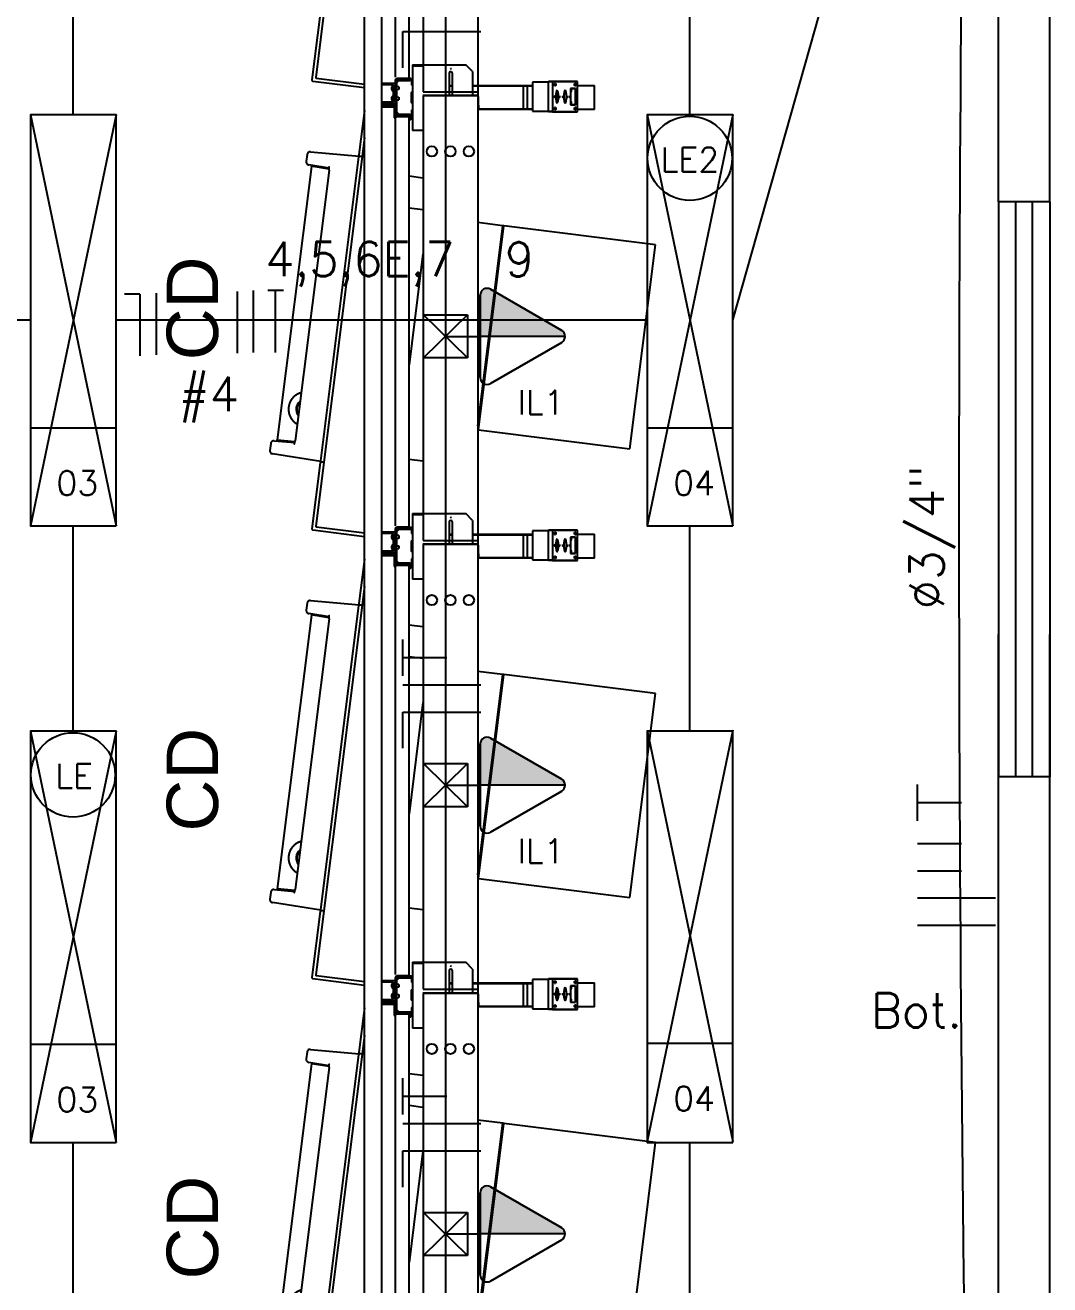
# Model space of a CAD drawing. Extents: x 16 to 124, y 36 to 90.
# Drawn here: x 35.898 to 38.888, y 40.154 to 43.831 of the extents above; entities that cross this region are included whole.
import ezdxf

# ---------------------------------------------------------------- set-up
doc = ezdxf.new("R2010")
doc.units = 0
doc.header["$LTSCALE"] = 0.02
for name, color, linetype in [('20FIACAO', 5, 'CONTINUOUS'), ('42-TEXTO', 1, 'CONTINUOUS'), ('CAIXAS', 7, 'CONTINUOUS'), ('CANALETA_NOVA', 2, 'CONTINUOUS'), ('CANALETAS', 4, 'CONTINUOUS'), ('CARENAGEM', 1, 'CONTINUOUS'), ('EL-ELETRODUTO', 2, 'CONTINUOUS'), ('ESQUADRIAS', 1, 'CONTINUOUS'), ('FIO-FASE', 1, 'CONTINUOUS'), ('LE', 5, 'CONTINUOUS'), ('PAREDES', 7, 'CONTINUOUS'), ('PISO', 6, 'CONTINUOUS'), ('TEXTO', 7, 'CONTINUOUS'), ('TOMADAS30', 5, 'CONTINUOUS'), ('TX04-A', 1, 'CONTINUOUS')]:
    doc.layers.add(name, color=color, linetype=linetype)
doc.styles.add('PAVIM', font='swiss.ttf')
doc.styles.add('ROMANS', font='simplex.shx')

# ---------------------------------------------------------------- blocks, each defined once
blk = doc.blocks.new('A$C3C972CB8')
at = {"layer": 'CARENAGEM'}
for p, q in [((0.526, 1.1254), (0.4705, 0.6829)), ((1.1213, 1.0507), (0.526, 1.1254)), ((1.0658, 0.6082), (1.1213, 1.0507)), ((0.0606, 0.898), (0.0606, 0.9469)), ((0.1306, 0.9469), (0.0606, 0.9469)), ((0.1306, 0.9469), (0.1306, 0.898)), ((1.3707, 0.898), (1.3707, 0.9469)), ((1.4407, 0.9469), (1.3707, 0.9469)), ((1.4407, 0.9469), (1.4407, 0.898)), ((0.1367, 0.898), (0.0487, 0.898)), ((0.0487, 0.898), (0.0487, 0.8251)), ((0.0552, 0.8927), (0.0552, 0.8894)), ((0.0602, 0.8894), (0.0602, 0.8927)), ((0.0692, 0.8922), (0.0692, 0.8773)), ((0.1162, 0.8922), (0.0692, 0.8922)), ((0.0692, 0.8913), (0.1162, 0.8913)), ((0.1162, 0.8773), (0.1162, 0.8922)), ((0.1252, 0.8927), (0.1252, 0.8894)), ((0.1302, 0.8894), (0.1302, 0.8927)), ((0.1367, 0.8251), (0.1367, 0.898)), ((1.4476, 0.898), (1.3596, 0.898)), ((1.3596, 0.898), (1.3596, 0.8251)), ((1.3661, 0.8927), (1.3661, 0.8894)), ((1.3711, 0.8894), (1.3711, 0.8927)), ((1.3801, 0.8922), (1.3801, 0.8773)), ((1.4271, 0.8922), (1.3801, 0.8922)), ((1.3801, 0.8913), (1.4271, 0.8913)), ((1.4271, 0.8773), (1.4271, 0.8922)), ((1.4361, 0.8927), (1.4361, 0.8894)), ((1.4411, 0.8894), (1.4411, 0.8927)), ((1.4476, 0.8251), (1.4476, 0.898)), ((0.0692, 0.8773), (0.1162, 0.8773)), ((1.3801, 0.8773), (1.4271, 0.8773)), ((0.0487, 0.8251), (0.0487, 0.8134)), ((0.0487, 0.8251), (0.1367, 0.8251)), ((0.1367, 0.8134), (0.0487, 0.8134)), ((0.0506, 0.8134), (0.0506, 0.7663)), ((0.0552, 0.8338), (0.0552, 0.8304)), ((0.0602, 0.8304), (0.0602, 0.8338)), ((0.1084, 0.8391), (0.0769, 0.8391)), ((0.1252, 0.8338), (0.1252, 0.8304)), ((0.1302, 0.8304), (0.1302, 0.8338)), ((0.1356, 0.7663), (0.1356, 0.8134)), ((0.1367, 0.8251), (0.1367, 0.8134)), ((1.3596, 0.8251), (1.3596, 0.8134)), ((1.3596, 0.8251), (1.4476, 0.8251)), ((1.3966, 0.8134), (1.3596, 0.8134)), ((1.3607, 0.8134), (1.3607, 0.7663)), ((1.3661, 0.8338), (1.3661, 0.8304)), ((1.3711, 0.8304), (1.3711, 0.8338)), ((1.4193, 0.8392), (1.3878, 0.8392)), ((1.4361, 0.8338), (1.4361, 0.8304)), ((1.4411, 0.8304), (1.4411, 0.8338)), ((1.4457, 0.7663), (1.4457, 0.8134)), ((1.4476, 0.8251), (1.4476, 0.8134)), ((0.0506, 0.7663), (0.1356, 0.7663)), ((0.0606, 0.5916), (0.0606, 0.7663)), ((0.0628, 0.7663), (0.0628, 0.5916)), ((0.0628, 0.7509), (0.1283, 0.7509)), ((0.1283, 0.74), (0.0628, 0.74)), ((0.1283, 0.6066), (0.1283, 0.7663)), ((0.1306, 0.7663), (0.1306, 0.6066)), ((1.3607, 0.7663), (1.4457, 0.7663)), ((1.3707, 0.6066), (1.3707, 0.7663)), ((1.3729, 0.7663), (1.3729, 0.6066)), ((1.3729, 0.7509), (1.4384, 0.7509)), ((1.4384, 0.74), (1.3729, 0.74)), ((1.4384, 0.6086), (1.4384, 0.7663)), ((1.4407, 0.7663), (1.4407, 0.6086)), ((0.4701, 0.6799), (0.4609, 0.6066)), ((0.4705, 0.6829), (0.4701, 0.6799)), ((1.0546, 0.6066), (0.4701, 0.6799)), ((1.0658, 0.6082), (0.4705, 0.6829)), ((0.02, 0.5916), (0, 0.5716)), ((0.02, 0.5916), (0.0899, 0.5916)), ((0.0899, 0.6066), (1.389, 0.6066)), ((0.0899, 0.6066), (0.0899, 0.4466)), ((0.0908, 0.6057), (0.0908, 0.4475)), ((1.0656, 0.6066), (1.0658, 0.6082)), ((1.389, 0.6066), (1.4407, 0.6086)), ((1.389, 0.4475), (1.389, 0.6066)), ((0, 0.4159), (0, 0.5716)), ((0.0899, 0.5327), (0.025, 0.5327)), ((0.025, 0.5227), (0.0899, 0.5227)), ((0.0606, 0.5227), (0.0606, 0.5327)), ((0.0628, 0.5327), (0.0628, 0.5227)), ((0.0908, 0.4475), (1.389, 0.4475)), ((0.192, 0.4466), (0.192, 0.4159)), ((0.3247, 0.4059), (0.3298, 0.4466)), ((0.4237, 0.4466), (0.4186, 0.4059)), ((0.552, 0.4466), (0.8764, 0.4059)), ((1.1513, 0.4059), (1.1564, 0.4466)), ((1.3132, 0.4159), (1.3132, 0.4466)), ((0, 0.4159), (0.192, 0.4159)), ((0.0406, 0.4159), (0.0451, 0.4159)), ((0.0406, 0.4159), (0.0406, 0.4159)), ((0.0406, 0.4114), (0.0406, 0.3704)), ((0.0428, 0.3704), (0.0428, 0.4114)), ((0.0458, 0.4081), (0.0436, 0.4081)), ((0.0436, 0.4081), (0.0436, 0.3726)), ((0.0586, 0.4159), (0.0451, 0.4159)), ((0.0451, 0.4136), (0.0586, 0.4136)), ((0.0458, 0.3726), (0.0458, 0.4081)), ((0.0463, 0.4136), (0.0463, 0.3764)), ((0.0586, 0.4136), (0.0586, 0.4159)), ((0.0586, 0.4159), (0.1326, 0.4159)), ((0.0831, 0.4124), (0.1081, 0.4124)), ((0.1326, 0.4159), (0.1326, 0.4136)), ((0.1461, 0.4159), (0.1326, 0.4159)), ((0.1326, 0.4136), (0.1461, 0.4136)), ((0.1448, 0.3764), (0.1448, 0.4136)), ((0.1476, 0.4081), (0.1453, 0.4081)), ((0.1453, 0.4081), (0.1453, 0.3726)), ((0.1461, 0.4159), (0.1506, 0.4159)), ((0.1476, 0.3726), (0.1476, 0.4081)), ((0.1483, 0.4114), (0.1483, 0.3704)), ((0.1506, 0.4159), (0.1506, 0.4159)), ((0.1506, 0.3704), (0.1506, 0.4114)), ((0.1566, 0.4114), (0.1506, 0.4114)), ((0.1556, 0.4059), (0.1511, 0.4059)), ((0.1511, 0.3704), (0.1511, 0.4059)), ((1.3457, 0.4059), (0.1556, 0.4059)), ((0.1566, 0.4114), (0.1606, 0.4114)), ((0.1606, 0.4114), (0.1606, 0.4059)), ((1.3132, 0.4159), (1.3552, 0.4159)), ((1.3502, 0.4059), (1.3457, 0.4059)), ((1.3502, 0.4059), (1.3502, 0.3704)), ((1.3507, 0.4114), (1.3507, 0.3704)), ((1.3529, 0.3704), (1.3529, 0.4114)), ((1.3559, 0.4081), (1.3537, 0.4081)), ((1.3537, 0.4081), (1.3537, 0.3726)), ((1.3687, 0.4159), (1.3552, 0.4159)), ((1.3552, 0.4136), (1.3687, 0.4136)), ((1.3559, 0.3726), (1.3559, 0.4081)), ((1.3564, 0.4136), (1.3564, 0.3764)), ((1.3687, 0.4136), (1.3687, 0.4159)), ((0.1461, 0.3681), (0.0451, 0.3681)), ((0.0463, 0.3764), (0.0523, 0.3704)), ((0.0646, 0.3704), (0.0481, 0.3704)), ((0.0726, 0.3759), (0.0646, 0.3759)), ((0.0646, 0.3759), (0.0726, 0.3759)), ((0.0646, 0.3759), (0.0646, 0.3681)), ((0.0646, 0.3759), (0.0646, 0.3759)), ((0.0726, 0.3759), (0.0726, 0.3681)), ((0.0726, 0.3759), (0.0726, 0.3759)), ((0.0946, 0.3704), (0.0726, 0.3704)), ((0.1026, 0.3759), (0.0946, 0.3759)), ((0.0946, 0.3759), (0.1026, 0.3759)), ((0.0946, 0.3759), (0.0946, 0.3759)), ((0.0946, 0.3681), (0.0946, 0.3759)), ((0.1026, 0.3759), (0.1026, 0.3759)), ((0.1026, 0.3681), (0.1026, 0.3759)), ((0.1431, 0.3704), (0.1026, 0.3704)), ((0.1388, 0.3704), (0.1448, 0.3764)), ((0.1506, 0.3629), (0.1506, 0.3704)), ((0.0451, 0.3659), (0.1461, 0.3659)), ((0.0536, 0.3259), (0.0536, 0.3659)), ((0.1086, 0.3609), (0.0586, 0.3609)), ((0.0586, 0.3609), (0.0586, 0.3259)), ((0.0606, 0.3609), (0.0606, 0.3589)), ((0.0766, 0.3589), (0.0606, 0.3589)), ((0.0766, 0.3609), (0.0766, 0.3589)), ((0.0906, 0.3589), (0.0906, 0.3609)), ((0.0906, 0.3589), (0.1066, 0.3589)), ((0.1066, 0.3589), (0.1066, 0.3609)), ((0.1086, 0.3259), (0.1086, 0.3609)), ((0.1136, 0.3659), (0.1136, 0.3259)), ((0.1192, 0.3634), (0.1177, 0.3634)), ((0.1177, 0.3634), (0.1177, 0.3259)), ((0.1506, 0.3634), (0.1192, 0.3634)), ((0.1192, 0.3259), (0.1192, 0.3634)), ((0.1224, 0.3629), (0.1551, 0.3629)), ((0.1224, 0.3259), (0.1224, 0.3629)), ((0.1551, 0.3659), (1.3462, 0.3659)), ((0.1551, 0.3659), (0.1551, 0.3641)), ((0.1551, 0.3629), (0.1551, 0.3641)), ((0.0956, 0.3259), (1.4057, 0.3259)), ((1.4057, 0.2759), (0.0956, 0.2759)), ((0.1331, 0.2759), (0.2632, 0.2596)), ((0.2135, 0.2759), (1.3471, 0.1337)), ((0.2543, 0.1181), (0.267, 0.26)), ((0.2674, 0.2691), (0.2665, 0.2622)), ((0.2665, 0.2622), (0.2674, 0.2691)), ((0.2691, 0.2588), (1.1562, 0.1476)), ((1.3491, 0.1352), (1.3668, 0.2759)), ((1.358, 0.1253), (1.3768, 0.2759)), ((0.302, 0.1729), (0.2924, 0.1133)), ((0.3044, 0.1728), (0.2962, 0.1218)), ((0.3073, 0.1725), (1.0978, 0.0733)), ((1.1585, 0.1482), (1.1358, 0.0075)), ((1.1595, 0.1502), (1.1604, 0.1571)), ((1.1604, 0.1571), (1.1595, 0.1502)), ((0.2967, 0.1212), (1.0955, 0.021)), ((1.1621, 0.1468), (1.3546, 0.1227)), ((0.2621, 0.1083), (0.2824, 0.1058)), ((1.1007, 0.0729), (1.096, 0.0215)), ((1.0976, 0.0123), (1.1031, 0.0724)), ((1.1055, 0.0025), (1.1258, 0))]:
    blk.add_line(p, q, dxfattribs=at)
for centre in [(0.2529, 0.5806), (0.2529, 0.5266), (0.2529, 0.4726)]:
    blk.add_circle(centre, 0.015, dxfattribs=at)
for centre, radius, start, end in [((0.025, 0.5277), 0.005, 90, 270), ((1.3159, 0.5295), 0.0055, 315.5774, 0), ((0.0451, 0.4114), 0.0045, 90, 180), ((0.0451, 0.4114), 0.00225, 90, 180), ((0.0831, 0.4174), 0.005, 197.4576, 270), ((0.1081, 0.4174), 0.005, 270, 342.5424), ((0.1461, 0.4114), 0.0045, 0, 90), ((0.1461, 0.4114), 0.00225, 0, 90), ((1.3552, 0.4114), 0.0045, 90, 180), ((1.3552, 0.4114), 0.00225, 90, 180), ((0.0451, 0.3704), 0.0045, 180, 270), ((0.0451, 0.3704), 0.00225, 180, 270), ((0.0481, 0.3726), 0.0045, 180, 270), ((0.0481, 0.3726), 0.00225, 180, 270), ((0.1431, 0.3726), 0.0045, 270, 360), ((0.1431, 0.3726), 0.00225, 270, 360), ((0.1461, 0.3704), 0.00225, 270, 0), ((0.1461, 0.3704), 0.0045, 270, 0), ((0.1556, 0.3704), 0.0045, 180, 270), ((0.0686, 0.3649), 0.01, 216.8699, 323.1301), ((0.0986, 0.3649), 0.01, 216.8699, 323.1301), ((0.2635, 0.2625), 0.003, 262.8505, 352.8505), ((0.2695, 0.2618), 0.003, 172.8505, 262.8505), ((1.1565, 0.1505), 0.003, 262.8505, 352.8505), ((1.1625, 0.1498), 0.003, 172.8505, 262.8505), ((1.3473, 0.1355), 0.0018, 262.8505, 352.8505), ((1.355, 0.1256), 0.003, 262.8505, 352.8505)]:
    blk.add_arc(centre, radius, start, end, dxfattribs=at)
at = {"layer": 'CARENAGEM', "extrusion": (7.88861e-31, -1.97383e-45, -1)}
for centre, major_axis in [((0.0577, 0.8927), (0.0025, 0)), ((0.0577, 0.8919), (0.0025, 0)), ((0.0577, 0.8894), (-0.0025, 0)), ((0.1277, 0.8927), (0.0025, 0)), ((0.1277, 0.8919), (0.0025, 0)), ((0.1277, 0.8894), (-0.0025, 0)), ((0.0577, 0.8338), (0.0025, 0)), ((0.0577, 0.8329), (0.0025, 0)), ((0.0577, 0.8304), (-0.0025, 0)), ((0.1277, 0.8338), (0.0025, 0)), ((0.1277, 0.8329), (0.0025, 0)), ((0.1277, 0.8304), (-0.0025, 0))]:
    blk.add_ellipse(centre, major_axis=major_axis, ratio=0.224951, start_param=3.141593, end_param=6.283185, dxfattribs=at)
at = {"layer": 'CARENAGEM', "extrusion": (1.18329e-30, -5.69381e-44, -1)}
for centre in [(0.0581, 0.8902), (0.1281, 0.8902), (1.3682, 0.8902), (1.4382, 0.8902), (0.0581, 0.8312), (0.1281, 0.8312), (1.3682, 0.8313), (1.4382, 0.8313)]:
    blk.add_ellipse(centre, major_axis=(0.00165, 0), ratio=0.224951, start_param=3.141593, end_param=9.424778, dxfattribs=at)
at = {"layer": 'CARENAGEM', "extrusion": (1.18329e-30, -2.96074e-45, -1)}
for centre in [(0.0927, 0.894), (0.0927, 0.8755), (0.0927, 0.8684), (0.0927, 0.8548), (0.0927, 0.8449), (0.0927, 0.8312)]:
    blk.add_ellipse(centre, major_axis=(0.002, 0), ratio=0.224951, start_param=3.141593, end_param=9.424778, dxfattribs=at)
at = {"layer": 'CARENAGEM', "extrusion": (7.88861e-31, -2.01762e-45, -1)}
for centre, major_axis in [((1.3686, 0.8927), (0.0025, 0)), ((1.3686, 0.8919), (0.0025, 0)), ((1.3686, 0.8894), (-0.0025, 0)), ((1.4386, 0.8927), (0.0025, 0)), ((1.4386, 0.8919), (0.0025, 0)), ((1.4386, 0.8894), (-0.0025, 0)), ((1.3686, 0.8338), (0.0025, 0)), ((1.3686, 0.8329), (0.0025, 0)), ((1.3686, 0.8304), (-0.0025, 0)), ((1.4386, 0.8338), (0.0025, 0)), ((1.4386, 0.8329), (0.0025, 0)), ((1.4386, 0.8304), (-0.0025, 0))]:
    blk.add_ellipse(centre, major_axis=major_axis, ratio=0.224951, start_param=3.141593, end_param=6.283185, dxfattribs=at)
at = {"layer": 'CARENAGEM', "extrusion": (1.18329e-30, -3.01e-45, -1)}
for centre in [(1.4036, 0.894), (1.4036, 0.8755), (1.4036, 0.8684), (1.4036, 0.8548), (1.4036, 0.8449), (1.4036, 0.8313)]:
    blk.add_ellipse(centre, major_axis=(0.002, 0), ratio=0.224951, start_param=3.141593, end_param=9.424778, dxfattribs=at)
at = {"layer": 'CARENAGEM', "extrusion": (1.18329e-30, -5.69217e-44, -1)}
for centre, start_param, end_param in [((0.0736, 0.8672), 4.352704, 5.304046), ((0.0736, 0.8672), 0.229969, 0.820844), ((0.1126, 0.8672), 2.334587, 2.90467), ((0.1126, 0.8672), 4.120732, 5.004509), ((1.3837, 0.8672), 4.420269, 5.304046), ((1.3837, 0.8672), 0.236922, 0.807005), ((1.4227, 0.8672), 2.320749, 2.911624), ((1.4227, 0.8672), 4.120732, 5.072074)]:
    blk.add_ellipse(centre, major_axis=(0.0125, 0), ratio=0.97437, start_param=start_param, end_param=end_param, dxfattribs=at)
at = {"layer": 'CARENAGEM', "extrusion": (3.9443e-31, -9.86913e-46, -1)}
for centre, start_param, end_param in [((0.0927, 0.8616), 3.141593, 9.424778), ((0.0927, 0.8607), 3.250092, 4.712389), ((0.0927, 0.8607), 4.712389, 6.174686), ((0.0927, 0.8381), 3.141593, 9.424778), ((0.0927, 0.8372), 3.250092, 4.712389), ((0.0927, 0.8372), 4.712389, 6.174686)]:
    blk.add_ellipse(centre, major_axis=(0.018, 0), ratio=0.224951, start_param=start_param, end_param=end_param, dxfattribs=at)
at = {"layer": 'CARENAGEM', "extrusion": (7.88861e-31, -2.00667e-45, -1)}
for centre, start_param, end_param in [((1.4036, 0.8616), 3.141593, 9.424778), ((1.4036, 0.8607), 3.250092, 4.712389), ((1.4036, 0.8607), 4.712389, 6.174686), ((1.4036, 0.8381), 3.141593, 9.424778), ((1.4036, 0.8372), 3.250092, 4.712389), ((1.4036, 0.8372), 4.712389, 6.174686)]:
    blk.add_ellipse(centre, major_axis=(0.018, 0), ratio=0.224951, start_param=start_param, end_param=end_param, dxfattribs=at)
at = {"layer": 'CARENAGEM'}
for centre, start_param, end_param in [((1.0056, 0.1042), 0.752586, 2.389007), ((1.0058, 0.1062), 0.860792, 2.280801)]:
    blk.add_ellipse(centre, major_axis=(-0.0278, 0.0035), ratio=0.999391, start_param=start_param, end_param=end_param, dxfattribs=at)
for points, degree, knots in [([(0.3073, 0.1725), (0.3071, 0.1725), (0.3069, 0.1725), (0.3067, 0.1726), (0.3065, 0.1726), (0.3063, 0.1726), (0.3061, 0.1726), (0.3059, 0.1726), (0.3057, 0.1727), (0.3054, 0.1727), (0.3052, 0.1727), (0.305, 0.1727), (0.3048, 0.1727), (0.3046, 0.1728), (0.3044, 0.1728), (0.3042, 0.1728), (0.304, 0.1728), (0.3038, 0.1728), (0.3036, 0.1728), (0.3034, 0.1728), (0.3032, 0.1729), (0.303, 0.1729), (0.3028, 0.1729), (0.3026, 0.1729), (0.3024, 0.1729), (0.3022, 0.1729), (0.302, 0.1729), (0.3018, 0.1729), (0.3017, 0.1729), (0.3015, 0.1729), (0.3013, 0.1729), (0.3011, 0.1729), (0.301, 0.1729), (0.3008, 0.1729), (0.3006, 0.1729), (0.3005, 0.1729), (0.3003, 0.1729), (0.3002, 0.1729), (0.3, 0.1729), (0.2999, 0.1729), (0.2997, 0.1729), (0.2996, 0.1729), (0.2995, 0.1729), (0.2993, 0.1729), (0.2992, 0.1729), (0.2991, 0.1728), (0.299, 0.1728), (0.2989, 0.1728), (0.2988, 0.1728), (0.2987, 0.1728), (0.2986, 0.1728), (0.2985, 0.1728), (0.2984, 0.1728), (0.2984, 0.1728), (0.2983, 0.1728), (0.2982, 0.1728), (0.2982, 0.1727), (0.2981, 0.1727), (0.2981, 0.1727), (0.2981, 0.1727), (0.298, 0.1727), (0.298, 0.1727), (0.298, 0.1727), (0.298, 0.1727), (0.298, 0.1727), (0.298, 0.1727)], 1, [0, 0, 0.200219, 0.400438, 0.600656, 0.800875, 1.001094, 1.217587, 1.434081, 1.650574, 1.867067, 2.08356, 2.300054, 2.516547, 2.73304, 2.949533, 3.166027, 3.38252, 3.599013, 3.815506, 4.032, 4.243984, 4.455968, 4.667952, 4.879936, 5.091921, 5.303905, 5.515889, 5.727873, 5.939857, 6.151842, 6.363826, 6.57581, 6.787794, 6.999778, 7.211763, 7.423747, 7.634351, 7.844955, 8.05556, 8.266164, 8.476768, 8.687372, 8.897977, 9.108581, 9.319185, 9.52979, 9.740394, 9.950998, 10.161602, 10.372207, 10.582811, 10.763907, 10.945002, 11.126098, 11.307193, 11.488289, 11.669385, 11.85048, 12.015872, 12.181264, 12.346656, 12.512048, 12.677439, 12.842831, 12.982571, 13.034543, 13.034543]), ([(0.2543, 0.1181), (0.2543, 0.1181), (0.2543, 0.1181), (0.2542, 0.117), (0.2543, 0.1159), (0.2549, 0.1137), (0.2554, 0.1126), (0.2569, 0.1108), (0.2578, 0.11), (0.2598, 0.1089), (0.2609, 0.1085), (0.2621, 0.1083)], 3, [-0.027135, -0.027135, -0.027135, -0.027135, 0, 0, 3.29064, 3.29064, 6.80644, 6.80644, 10.322241, 10.322241, 13.838041, 13.838041, 13.838041, 13.838041]), ([(0.2824, 0.1058), (0.2836, 0.1056), (0.2847, 0.1057), (0.287, 0.1063), (0.2881, 0.1069), (0.2899, 0.1083), (0.2907, 0.1092), (0.2918, 0.1111), (0.2922, 0.1122), (0.2924, 0.1133), (0.2924, 0.1133), (0.2924, 0.1133)], 3, [0, 0, 0, 0, 3.5158, 3.5158, 7.031601, 7.031601, 10.547401, 10.547401, 13.819644, 13.819644, 13.865025, 13.865025, 13.865025, 13.865025]), ([(0.2977, 0.1309), (0.2975, 0.1309), (0.2973, 0.1309), (0.297, 0.1309), (0.2968, 0.1309), (0.2966, 0.1309), (0.2964, 0.131), (0.2962, 0.131), (0.2959, 0.131), (0.2957, 0.131), (0.2955, 0.131), (0.2953, 0.1311), (0.2953, 0.1311)], 1, [2.902778, 2.902778, 3.094495, 3.327121, 3.559747, 3.792373, 4.024998, 4.26496, 4.504921, 4.744882, 4.984843, 5.224804, 5.464765, 5.490344, 5.490344]), ([(0.2967, 0.1212), (0.2966, 0.1212), (0.2966, 0.1213), (0.2965, 0.1213), (0.2965, 0.1213), (0.2965, 0.1213), (0.2964, 0.1213), (0.2964, 0.1214), (0.2964, 0.1214), (0.2963, 0.1214), (0.2963, 0.1214), (0.2963, 0.1215), (0.2963, 0.1215), (0.2962, 0.1215), (0.2962, 0.1216), (0.2962, 0.1216), (0.2962, 0.1217), (0.2962, 0.1217), (0.2962, 0.1217), (0.2962, 0.1217), (0.2962, 0.1218), (0.2962, 0.1218), (0.2962, 0.1218), (0.2962, 0.1218), (0.2962, 0.1218), (0.2962, 0.1218), (0.2962, 0.1218), (0.2962, 0.1218)], 1, [0, 0, 0.0419879, 0.0839759, 0.1259638, 0.1668939, 0.2078241, 0.2487542, 0.2896843, 0.3303095, 0.3709346, 0.4115598, 0.4521849, 0.4928044, 0.5334239, 0.5740434, 0.614663, 0.6540309, 0.6933989, 0.7210082, 0.734611, 0.7482139, 0.7608778, 0.7735418, 0.7905417, 0.8075415, 0.8245414, 0.8466684, 0.8687953, 0.8687953]), ([(0.9574, 0.0909), (0.9575, 0.0905), (0.9577, 0.0898), (0.9579, 0.089), (0.9582, 0.0883), (0.9584, 0.0875), (0.9587, 0.0867), (0.959, 0.086), (0.9593, 0.0853), (0.9596, 0.0845), (0.9599, 0.0838), (0.9602, 0.0831), (0.9606, 0.0823), (0.9609, 0.0816), (0.9613, 0.0809), (0.9617, 0.0802), (0.9621, 0.0795), (0.9625, 0.0788), (0.9629, 0.0781), (0.9633, 0.0774), (0.9637, 0.0768), (0.9642, 0.0761), (0.9646, 0.0754), (0.9651, 0.0748), (0.9656, 0.0742), (0.9661, 0.0735), (0.9666, 0.0729), (0.9671, 0.0723), (0.9676, 0.0717), (0.9681, 0.0711), (0.9686, 0.0705), (0.9692, 0.0699), (0.9697, 0.0693), (0.9703, 0.0687), (0.9709, 0.0682), (0.9714, 0.0676), (0.972, 0.0671), (0.9726, 0.0665), (0.9732, 0.066), (0.9738, 0.0655), (0.9745, 0.065), (0.9751, 0.0645), (0.9757, 0.064), (0.9764, 0.0636), (0.977, 0.0631), (0.9777, 0.0626), (0.9784, 0.0622), (0.979, 0.0618), (0.9797, 0.0614), (0.9804, 0.0609), (0.9811, 0.0605), (0.9818, 0.0602), (0.9825, 0.0598), (0.9832, 0.0594), (0.9839, 0.0591), (0.9847, 0.0587), (0.9854, 0.0584), (0.9861, 0.0581), (0.9869, 0.0578), (0.9876, 0.0575), (0.9884, 0.0572), (0.9891, 0.0569), (0.9899, 0.0567), (0.9906, 0.0564), (0.9914, 0.0562), (0.9922, 0.056), (0.9929, 0.0558), (0.9937, 0.0556), (0.9945, 0.0554), (0.9953, 0.0552), (0.9961, 0.0551), (0.9968, 0.0549), (0.9976, 0.0548), (0.9984, 0.0547), (0.9992, 0.0546), (1, 0.0545), (1.0008, 0.0544), (1.0016, 0.0543), (1.0024, 0.0542), (1.0032, 0.0542), (1.004, 0.0542), (1.0048, 0.0542), (1.0056, 0.0541), (1.0064, 0.0542), (1.0072, 0.0542), (1.008, 0.0542), (1.0088, 0.0543), (1.0096, 0.0543), (1.0104, 0.0544), (1.0112, 0.0545), (1.012, 0.0546), (1.0128, 0.0547), (1.0136, 0.0548), (1.0144, 0.0549), (1.0151, 0.0551), (1.0159, 0.0552), (1.0167, 0.0554), (1.0175, 0.0556), (1.0183, 0.0558), (1.019, 0.056), (1.0198, 0.0562), (1.0206, 0.0564), (1.0213, 0.0567), (1.0221, 0.0569), (1.0228, 0.0572), (1.0236, 0.0575), (1.0243, 0.0578), (1.0251, 0.0581), (1.0258, 0.0584), (1.0265, 0.0587), (1.0273, 0.0591), (1.028, 0.0594), (1.0287, 0.0598), (1.0294, 0.0602), (1.0301, 0.0606), (1.0308, 0.061), (1.0315, 0.0614), (1.0322, 0.0618), (1.0328, 0.0622), (1.0335, 0.0627), (1.0342, 0.0631), (1.0348, 0.0636), (1.0355, 0.064), (1.0361, 0.0645), (1.0367, 0.065), (1.0373, 0.0655), (1.038, 0.066), (1.0386, 0.0666), (1.0392, 0.0671), (1.0398, 0.0676), (1.0403, 0.0682), (1.0409, 0.0687), (1.0415, 0.0693), (1.042, 0.0699), (1.0426, 0.0705), (1.0431, 0.0711), (1.0436, 0.0717), (1.0441, 0.0723), (1.0446, 0.0729), (1.0451, 0.0735), (1.0456, 0.0742), (1.0461, 0.0748), (1.0466, 0.0755), (1.047, 0.0761), (1.0474, 0.0768), (1.0479, 0.0775), (1.0483, 0.0782), (1.0487, 0.0788), (1.0491, 0.0794)], 1, [3.527144, 3.527144, 3.535478, 3.551478, 3.567478, 3.583478, 3.599477, 3.615477, 3.631477, 3.647476, 3.663476, 3.679476, 3.695475, 3.711475, 3.727475, 3.743474, 3.759474, 3.775474, 3.791474, 3.807474, 3.823473, 3.839473, 3.855473, 3.871473, 3.887473, 3.903473, 3.919473, 3.935473, 3.951473, 3.967472, 3.983472, 3.999472, 4.015472, 4.031472, 4.047472, 4.063472, 4.079472, 4.095472, 4.111472, 4.127472, 4.143472, 4.159472, 4.175472, 4.191472, 4.207473, 4.223473, 4.239473, 4.255473, 4.271473, 4.287473, 4.303473, 4.319473, 4.335474, 4.351474, 4.367474, 4.383474, 4.399474, 4.415474, 4.431475, 4.447475, 4.463475, 4.479476, 4.495476, 4.511476, 4.527476, 4.543477, 4.559477, 4.575477, 4.591478, 4.607478, 4.623478, 4.639479, 4.655479, 4.671479, 4.68748, 4.70348, 4.71948, 4.735481, 4.751481, 4.767481, 4.783482, 4.799482, 4.815483, 4.831483, 4.847483, 4.863484, 4.879484, 4.895485, 4.911485, 4.927485, 4.943486, 4.959486, 4.975486, 4.991487, 5.007487, 5.023488, 5.039488, 5.055488, 5.071489, 5.087489, 5.103489, 5.11949, 5.13549, 5.15149, 5.16749, 5.183491, 5.199491, 5.215491, 5.231492, 5.247492, 5.263492, 5.279493, 5.295493, 5.311493, 5.327493, 5.343494, 5.359494, 5.375494, 5.391494, 5.407494, 5.423495, 5.439495, 5.455495, 5.471495, 5.487495, 5.503495, 5.519495, 5.535495, 5.551495, 5.567495, 5.583495, 5.599496, 5.615496, 5.631496, 5.647496, 5.663496, 5.679496, 5.695496, 5.711496, 5.727496, 5.743496, 5.759495, 5.775495, 5.791495, 5.807495, 5.823495, 5.839495, 5.855495, 5.871494, 5.885424, 5.885424]), ([(1.1069, 0.0712), (1.1069, 0.0712), (1.1069, 0.0712), (1.1069, 0.0713), (1.1069, 0.0713), (1.1069, 0.0713), (1.1068, 0.0713), (1.1068, 0.0713), (1.1068, 0.0713), (1.1068, 0.0713), (1.1067, 0.0713), (1.1067, 0.0713), (1.1067, 0.0714), (1.1066, 0.0714), (1.1066, 0.0714), (1.1065, 0.0714), (1.1065, 0.0714), (1.1064, 0.0715), (1.1063, 0.0715), (1.1063, 0.0715), (1.1062, 0.0715), (1.1061, 0.0716), (1.106, 0.0716), (1.1059, 0.0716), (1.1058, 0.0717), (1.1058, 0.0717), (1.1057, 0.0717), (1.1056, 0.0717), (1.1054, 0.0718), (1.1053, 0.0718), (1.1052, 0.0719), (1.1051, 0.0719), (1.1049, 0.0719), (1.1048, 0.072), (1.1047, 0.072), (1.1045, 0.072), (1.1044, 0.0721), (1.1043, 0.0721), (1.1041, 0.0722), (1.1039, 0.0722), (1.1038, 0.0722), (1.1036, 0.0723), (1.1034, 0.0723), (1.1032, 0.0724), (1.1031, 0.0724), (1.1029, 0.0725), (1.1027, 0.0725), (1.1025, 0.0725), (1.1023, 0.0726), (1.1021, 0.0726), (1.1019, 0.0727), (1.1017, 0.0727), (1.1015, 0.0727), (1.1013, 0.0728), (1.1011, 0.0728), (1.1009, 0.0729), (1.1007, 0.0729), (1.1005, 0.0729), (1.1003, 0.073), (1.1001, 0.073), (1.0999, 0.073), (1.0997, 0.0731), (1.0995, 0.0731), (1.0993, 0.0731), (1.0991, 0.0732), (1.0989, 0.0732), (1.0986, 0.0732), (1.0984, 0.0732), (1.0982, 0.0733), (1.098, 0.0733), (1.0978, 0.0733)], 1, [11.287326, 11.287326, 11.347666, 11.479103, 11.610541, 11.741979, 11.873417, 12.019793, 12.16617, 12.312547, 12.458923, 12.6053, 12.751676, 12.898053, 13.044429, 13.190806, 13.337183, 13.503495, 13.669808, 13.836121, 14.002433, 14.168746, 14.335059, 14.501372, 14.667684, 14.833997, 15.00031, 15.166623, 15.360061, 15.553499, 15.746938, 15.940376, 16.133814, 16.327253, 16.520691, 16.714129, 16.907568, 17.101006, 17.294444, 17.487883, 17.704962, 17.922041, 18.13912, 18.356199, 18.573278, 18.790357, 19.007436, 19.224515, 19.441594, 19.658673, 19.875752, 20.092831, 20.30991, 20.52293, 20.73595, 20.94897, 21.161989, 21.375009, 21.588029, 21.801049, 22.014069, 22.227089, 22.440109, 22.653129, 22.866148, 23.079168, 23.292188, 23.505208, 23.712646, 23.920084, 24.127522, 24.33496, 24.33496]), ([(1.096, 0.0215), (1.096, 0.0215), (1.096, 0.0214), (1.096, 0.0214), (1.096, 0.0214), (1.096, 0.0214), (1.096, 0.0214), (1.096, 0.0214), (1.096, 0.0214), (1.096, 0.0214), (1.096, 0.0213), (1.096, 0.0213), (1.096, 0.0213), (1.0959, 0.0212), (1.0959, 0.0212), (1.0959, 0.0212), (1.0959, 0.0211), (1.0958, 0.0211), (1.0958, 0.0211), (1.0958, 0.0211), (1.0957, 0.0211), (1.0957, 0.021), (1.0956, 0.021), (1.0956, 0.021), (1.0956, 0.021), (1.0955, 0.021), (1.0955, 0.021)], 1, [0, 0, 0.0626187, 0.09388, 0.1065253, 0.1191706, 0.1318049, 0.1444393, 0.1613001, 0.1781609, 0.1950217, 0.2249463, 0.2548709, 0.2977034, 0.340536, 0.3833685, 0.4231744, 0.4629803, 0.5027861, 0.542592, 0.5832112, 0.6238303, 0.6644495, 0.7050686, 0.7460327, 0.7869968, 0.8279608, 0.8689249, 0.8689249]), ([(1.0993, 0.0302), (1.0992, 0.0302), (1.099, 0.0302), (1.0988, 0.0303), (1.0986, 0.0303), (1.0984, 0.0304), (1.0982, 0.0304), (1.098, 0.0304), (1.0978, 0.0305), (1.0975, 0.0305), (1.0973, 0.0305), (1.0971, 0.0306), (1.0969, 0.0306), (1.0969, 0.0306)], 1, [21.441958, 21.441958, 21.467705, 21.698529, 21.929352, 22.160176, 22.391, 22.621824, 22.852647, 23.083471, 23.314295, 23.545119, 23.775943, 24.006766, 24.026551, 24.026551]), ([(1.0976, 0.0123), (1.0976, 0.0123), (1.0976, 0.0123), (1.0975, 0.0112), (1.0977, 0.0101), (1.0983, 0.0079), (1.0988, 0.0068), (1.1003, 0.005), (1.1012, 0.0042), (1.1032, 0.0031), (1.1043, 0.0027), (1.1055, 0.0025)], 3, [-0.045381, -0.045381, -0.045381, -0.045381, 0, 0, 3.272243, 3.272243, 6.788044, 6.788044, 10.303844, 10.303844, 13.819644, 13.819644, 13.819644, 13.819644]), ([(1.1258, 0), (1.1269, -0.0001), (1.1281, -0.0001), (1.1304, 0.0005), (1.1314, 0.0011), (1.1333, 0.0025), (1.1341, 0.0034), (1.1352, 0.0053), (1.1356, 0.0064), (1.1358, 0.0075), (1.1358, 0.0075), (1.1358, 0.0075)], 3, [0, 0, 0, 0, 3.5158, 3.5158, 7.031601, 7.031601, 10.547401, 10.547401, 13.838041, 13.838041, 13.865175, 13.865175, 13.865175, 13.865175])]:
    blk.add_open_spline(points, degree=degree, knots=knots, dxfattribs=at)
blk.add_open_spline([(1.096, 0.0215), (1.096, 0.0215), (1.096, 0.0215), (1.096, 0.0215), (1.096, 0.0215), (1.096, 0.0215)], degree=1, dxfattribs=at)

msp = doc.modelspace()

# ---------------------------------------------------------------- hatches: boundary and pattern name
at = {"layer": 'TOMADAS30'}
for points in [[(37.2554, 43.06038, 0.5773503), (37.2254, 43.04306), (37.2254, 42.92287), (37.47358, 42.92287, 0.2679492), (37.46358, 42.94019)], [(37.2554, 41.75029, 0.5773503), (37.2254, 41.73297), (37.2254, 41.61278), (37.47358, 41.61278, 0.2679492), (37.46358, 41.6301)], [(37.2554, 40.4402, 0.5773503), (37.2254, 40.42287), (37.2254, 40.30268), (37.47358, 40.30268, 0.2679492), (37.46358, 40.32001)]]:
    msp.add_hatch(color=256, dxfattribs=at).paths.add_polyline_path(points)

# ---------------------------------------------------------------- linework, layer by layer
at = {"layer": '20FIACAO', "color": 1}
for p, q in [((38.50177, 41.50871), (38.50177, 41.61475)), ((38.50177, 41.56173), (38.63024, 41.56173)), ((38.50177, 41.44243), (38.63024, 41.44243)), ((38.50177, 41.3629), (38.63024, 41.3629)), ((38.50177, 41.28338), (38.72956, 41.28338)), ((38.50177, 41.20385), (38.72956, 41.20385))]:
    msp.add_line(p, q, dxfattribs=at)
at = {"layer": 'CAIXAS'}
msp.add_circle((36.03743, 41.64281), 0.1231, dxfattribs=at)
at = {"layer": 'CANALETA_NOVA'}
for p, q in [((35.91291, 43.56995), (36.16291, 42.36995)), ((36.16291, 43.56995), (35.91291, 42.36995)), ((37.71291, 43.56995), (37.96291, 42.36995)), ((37.96291, 43.56995), (37.71291, 42.36995)), ((35.91291, 42.6564), (36.16291, 42.6564)), ((37.71291, 42.6564), (37.96291, 42.6564)), ((35.91291, 41.76995), (36.16291, 40.56995)), ((36.16291, 41.76995), (35.91291, 40.56995)), ((37.71291, 41.77292), (37.96291, 40.57292)), ((37.96291, 41.77292), (37.71291, 40.57292)), ((35.91291, 40.8564), (36.16291, 40.8564)), ((37.71291, 40.85937), (37.96291, 40.85937))]:
    msp.add_line(p, q, dxfattribs=at)
for points in [[(36.16291, 42.36995), (36.16291, 43.56995), (35.91291, 43.56995), (35.91291, 42.36995)], [(37.96291, 42.36995), (37.96291, 43.56995), (37.71291, 43.56995), (37.71291, 42.36995)], [(36.16291, 40.56995), (36.16291, 41.76995), (35.91291, 41.76995), (35.91291, 40.56995)], [(37.96291, 40.56995), (37.96291, 41.76995), (37.71291, 41.76995), (37.71291, 40.56995)]]:
    msp.add_lwpolyline(points, close=True, dxfattribs=at)
at = {"layer": 'CANALETAS'}
for p, q in [((37.96291, 42.96995), (38.682, 45.51226)), ((36.03791, 43.56995), (36.03791, 44.16995)), ((37.83791, 43.56995), (37.83791, 44.16995)), ((35.91291, 42.96995), (34.36291, 42.96995)), ((37.71291, 42.96995), (36.16291, 42.96995)), ((36.03791, 41.76995), (36.03791, 42.36995)), ((37.83791, 41.76995), (37.83791, 42.36995)), ((36.03791, 39.96995), (36.03791, 40.56995)), ((37.83791, 39.96995), (37.83791, 40.56995))]:
    msp.add_line(p, q, dxfattribs=at)
at = {"layer": 'EL-ELETRODUTO'}
for p, q in [((37.12437, 45.79671), (37.12437, 37.6825)), ((36.99992, 43.70713), (36.99992, 43.81317)), ((36.99992, 43.81317), (37.22771, 43.81317)), ((36.99992, 41.9324), (36.99992, 42.03844)), ((36.99992, 41.98542), (37.12839, 41.98542)), ((36.99992, 41.90589), (37.22771, 41.90589)), ((36.99992, 41.72032), (36.99992, 41.82636)), ((36.99992, 41.82636), (37.22771, 41.82636)), ((36.99992, 40.65156), (36.99992, 40.7576)), ((36.99992, 40.70458), (37.12839, 40.70458)), ((36.99992, 40.62505), (37.22771, 40.62505)), ((36.99992, 40.43948), (36.99992, 40.54552)), ((36.99992, 40.54552), (37.22771, 40.54552))]:
    msp.add_line(p, q, dxfattribs=at)
msp.add_arc((215.494, 42.39264), 176.87136, 178.9628005, 181.0031866, dxfattribs=at)
at = {"layer": 'ESQUADRIAS'}
for p, q in [((38.73791, 43.31626), (38.73791, 41.63739)), ((38.88791, 43.31626), (38.73791, 43.31626)), ((38.78791, 43.31626), (38.78791, 41.63739)), ((38.83791, 41.63739), (38.83791, 43.31626)), ((38.88791, 43.31626), (38.88791, 41.63739)), ((38.88791, 41.63739), (38.73791, 41.63739))]:
    msp.add_line(p, q, dxfattribs=at)
at = {"layer": 'FIO-FASE'}
for p, q in [((36.23285, 43.04652), (36.1872, 43.04652)), ((36.23285, 43.04652), (36.23285, 42.86636)), ((36.28111, 42.86891), (36.28111, 43.04907)), ((36.51601, 43.05395), (36.51601, 42.87379)), ((36.56427, 42.87634), (36.56427, 43.0565)), ((36.65139, 43.0565), (36.60575, 43.0565)), ((36.62857, 42.87634), (36.62857, 43.0565))]:
    msp.add_line(p, q, dxfattribs=at)
at = {"layer": 'LE', "linetype": 'ByBlock'}
msp.add_circle((37.83743, 43.44281), 0.1231, dxfattribs=at)
at = {"layer": 'PAREDES'}
for p, q in [((38.88791, 43.31626), (38.88791, 50.22995)), ((38.73791, 43.31626), (38.73791, 48.81995)), ((38.73791, 37.51208), (38.73791, 42.05262)), ((38.88791, 37.44995), (38.88791, 42.05262))]:
    msp.add_line(p, q, dxfattribs=at)
at = {"layer": 'TOMADAS30'}
for p, q in [((37.2254, 42.80268), (37.2254, 43.04306)), ((37.2254, 43.04306), (37.2254, 42.80268)), ((37.2554, 43.06038), (37.46358, 42.94019)), ((37.46358, 42.94019), (37.2554, 43.06038)), ((37.18829, 42.98577), (37.06045, 42.85997)), ((37.18829, 42.85997), (37.06045, 42.98577)), ((37.06045, 42.85997), (37.06045, 42.98577)), ((37.06045, 42.98577), (37.18829, 42.98577)), ((37.18829, 42.98577), (37.18829, 42.85997)), ((37.12437, 42.92287), (37.2254, 42.92287)), ((37.47358, 42.92287), (37.2254, 42.92287)), ((37.2554, 42.78536), (37.46358, 42.90555)), ((37.46358, 42.90555), (37.2554, 42.78536)), ((37.18829, 42.85997), (37.06045, 42.85997)), ((37.2554, 41.75029), (37.46358, 41.6301)), ((37.46358, 41.6301), (37.2554, 41.75029)), ((37.2254, 41.49259), (37.2254, 41.73297)), ((37.2254, 41.73297), (37.2254, 41.49259)), ((37.06045, 41.67568), (37.18829, 41.67568)), ((37.06045, 41.54988), (37.06045, 41.67568)), ((37.18829, 41.54988), (37.06045, 41.67568)), ((37.18829, 41.67568), (37.06045, 41.54988)), ((37.18829, 41.67568), (37.18829, 41.54988)), ((37.12437, 41.61278), (37.2254, 41.61278)), ((37.47358, 41.61278), (37.2254, 41.61278)), ((37.46358, 41.59545), (37.2554, 41.47526)), ((37.2554, 41.47526), (37.46358, 41.59545)), ((37.18829, 41.54988), (37.06045, 41.54988)), ((37.2254, 40.18249), (37.2254, 40.42287)), ((37.2254, 40.42287), (37.2254, 40.18249)), ((37.2554, 40.4402), (37.46358, 40.32001)), ((37.46358, 40.32001), (37.2554, 40.4402)), ((37.18829, 40.36558), (37.06045, 40.23978)), ((37.18829, 40.23978), (37.06045, 40.36558)), ((37.06045, 40.23978), (37.06045, 40.36558)), ((37.06045, 40.36558), (37.18829, 40.36558)), ((37.18829, 40.36558), (37.18829, 40.23978)), ((37.12437, 40.30268), (37.2254, 40.30268)), ((37.47358, 40.30268), (37.2254, 40.30268)), ((37.2554, 40.16517), (37.46358, 40.28536)), ((37.46358, 40.28536), (37.2554, 40.16517)), ((37.18829, 40.23978), (37.06045, 40.23978))]:
    msp.add_line(p, q, dxfattribs=at)
for centre, start, end in [((37.2454, 43.04306), 60, 180), ((37.2454, 43.04306), 60, 180), ((37.45358, 42.92287), 300, 60), ((37.45358, 42.92287), 300, 60), ((37.2454, 42.80268), 180, 300), ((37.2454, 42.80268), 180, 300), ((37.2454, 41.73297), 60, 180), ((37.2454, 41.73297), 60, 180), ((37.45358, 41.61278), 300, 60), ((37.45358, 41.61278), 300, 60), ((37.2454, 41.49259), 180, 300), ((37.2454, 41.49259), 180, 300), ((37.2454, 40.42287), 60, 180), ((37.2454, 40.42287), 60, 180), ((37.45358, 40.30268), 300, 60), ((37.45358, 40.30268), 300, 60), ((37.2454, 40.18249), 180, 300), ((37.2454, 40.18249), 180, 300)]:
    msp.add_arc(centre, 0.02, start, end, dxfattribs=at)

# ---------------------------------------------------------------- block references
at = {"layer": 'CARENAGEM', "rotation": 270}
for p in [(36.61203, 45.02609), (36.61203, 43.716), (36.61203, 42.4059), (36.61203, 41.09581)]:
    msp.add_blockref('A$C3C972CB8', p, dxfattribs=at)

# ---------------------------------------------------------------- texts
at = {"layer": '42-TEXTO', "style": 'ROMANS'}
for s, p in [('LE2', (37.75235, 43.40363)), ('IL1', (37.33468, 42.69476)), ('03', (35.98898, 42.45914)), ('04', (37.78898, 42.45914)), ('LE', (35.98584, 41.60363)), ('IL1', (37.33468, 41.38467)), ('03', (35.98898, 40.65914)), ('04', (37.78898, 40.66212))]:
    msp.add_text(s, height=0.07109, dxfattribs=at).set_placement(p)
at = {"layer": 'PISO', "style": 'PAVIM'}
for p in [(36.46073, 42.8533), (36.46073, 41.47743), (36.46073, 40.16964)]:
    msp.add_text('CD', height=0.15, rotation=90, dxfattribs=at).set_placement(p)
at = {"layer": 'TEXTO', "style": 'ROMANS'}
for s, p in [('4,5,6E,7', (36.59805, 43.0992)), ('9', (37.29755, 43.09785)), ('#4', (36.34589, 42.70451))]:
    msp.add_text(s, height=0.1, dxfattribs=at).set_placement(p)
at = {"layer": 'TX04-A', "style": 'ROMANS'}
msp.add_text('%%C3/4"', height=0.1, rotation=90, dxfattribs=at).set_placement((38.57885, 42.12617))
msp.add_text('Bot.', height=0.1, dxfattribs=at).set_placement((38.36623, 40.90504))

doc.saveas('drawing.dxf')
